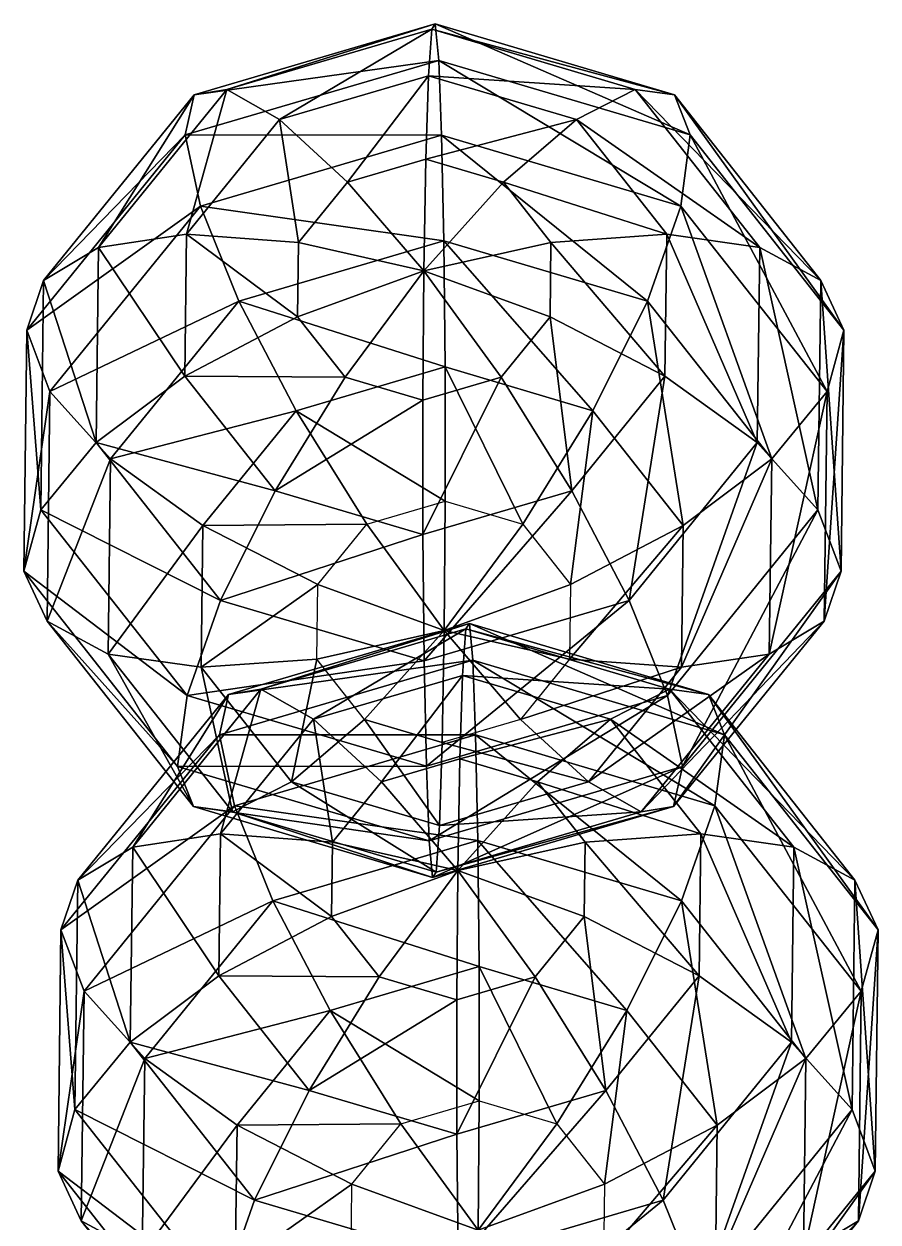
# Model space of a CAD drawing. Header units: metres. Extents: x -232 to 136, y -204 to 253.
# Drawn here: x -228.7 to -169.1, y 169.6 to 253.3 of the extents above; entities that cross this region are included whole.
import ezdxf

# ---------------------------------------------------------------- set-up
doc = ezdxf.new("R2010")
doc.units = ezdxf.units.M

msp = doc.modelspace()

# ---------------------------------------------------------------- linework, layer by layer
for points in [[(-200.02457, 253.28665, -544.72986), (-214.58183, 248.70868, -555.67194), (-216.84904, 248.33812, -546.57135), (-216.84894, 248.33823, -546.5712)], [(-199.78809, 250.73889, -535.6993), (-200.02457, 253.28665, -544.72986), (-216.84904, 248.33812, -546.57135), (-216.84894, 248.33823, -546.5712)], [(-200.02457, 253.28665, -544.72986), (-200.27008, 252.91815, -554.10547), (-214.58183, 248.70868, -555.67194), (-214.58173, 248.70879, -555.6718)], [(-200.27008, 252.91815, -554.10547), (-210.89868, 246.61111, -564.0465), (-214.58183, 248.70868, -555.67194), (-214.58173, 248.70879, -555.6718)], [(-200.27008, 252.91815, -554.10547), (-200.50058, 249.66948, -562.9084), (-210.89868, 246.61111, -564.0465), (-210.89857, 246.61122, -564.0464)], [(-186.05992, 248.70868, -556.4188), (-200.50058, 249.66948, -562.9084), (-200.27008, 252.91815, -554.10547), (-200.26997, 252.91826, -554.10535)], [(-183.31952, 248.33812, -547.4494), (-200.27008, 252.91815, -554.10547), (-200.02457, 253.28665, -544.72986), (-200.02446, 253.28676, -544.72974)], [(-183.31952, 248.33812, -547.4494), (-186.05992, 248.70868, -556.4188), (-200.27008, 252.91815, -554.10547), (-200.26997, 252.91826, -554.10535)], [(-182.22337, 245.5357, -538.5588), (-183.31952, 248.33812, -547.4494), (-200.02457, 253.28665, -544.72986), (-200.02446, 253.28676, -544.72974)], [(-182.22337, 245.5357, -538.5588), (-200.02457, 253.28665, -544.72986), (-199.78809, 250.73889, -535.6993), (-199.78798, 250.739, -535.69916)], [(-199.78809, 250.73889, -535.6993), (-216.84904, 248.33812, -546.57135), (-217.4784, 245.5357, -537.63556), (-217.47829, 245.53581, -537.63544)], [(-199.5838, 245.52428, -527.8977), (-199.78809, 250.73889, -535.6993), (-217.4784, 245.5357, -537.63556), (-217.47829, 245.53581, -537.63544)], [(-182.87875, 240.57574, -530.61725), (-182.22337, 245.5357, -538.5588), (-199.78809, 250.73889, -535.6993), (-199.78798, 250.739, -535.69916)], [(-182.87875, 240.57574, -530.61725), (-199.78809, 250.73889, -535.6993), (-199.5838, 245.52428, -527.8977), (-199.5837, 245.52438, -527.8976)], [(-200.50058, 249.66948, -562.9084), (-206.16014, 242.25075, -570.87524), (-210.89868, 246.61111, -564.0465), (-210.89857, 246.61122, -564.0464)], [(-200.50058, 249.66948, -562.9084), (-200.69354, 243.85861, -570.2769), (-206.16014, 242.25075, -570.87524), (-206.16003, 242.25085, -570.8751)], [(-190.1763, 246.61111, -564.5891), (-200.69354, 243.85861, -570.2769), (-200.50058, 249.66948, -562.9084), (-200.50047, 249.66959, -562.90826)], [(-186.05992, 248.70868, -556.4188), (-190.1763, 246.61111, -564.5891), (-200.50058, 249.66948, -562.9084), (-200.50047, 249.66959, -562.90826)], [(-214.58183, 248.70868, -555.67194), (-217.39888, 238.60422, -567.5688), (-223.52858, 237.68814, -560.51996), (-223.52847, 237.68825, -560.51984)], [(-216.84904, 248.33812, -546.57135), (-214.58183, 248.70868, -555.67194), (-223.52858, 237.68814, -560.51996), (-223.52847, 237.68825, -560.51984)], [(-214.58183, 248.70868, -555.67194), (-210.89868, 246.61111, -564.0465), (-217.39888, 238.60422, -567.5688), (-217.39877, 238.60432, -567.56866)], [(-177.37915, 237.68813, -561.72845), (-190.1763, 246.61111, -564.5891), (-186.05992, 248.70868, -556.4188), (-186.05981, 248.70879, -556.4187)], [(-173.11467, 235.38269, -553.69116), (-177.37915, 237.68813, -561.72845), (-186.05992, 248.70868, -556.4188), (-186.05981, 248.70879, -556.4187)], [(-173.11467, 235.38269, -553.69116), (-186.05992, 248.70868, -556.4188), (-183.31952, 248.33812, -547.4494), (-183.31941, 248.33823, -547.4493)], [(-216.84904, 248.33812, -546.57135), (-223.52858, 237.68814, -560.51996), (-227.36658, 235.38269, -552.27057), (-227.36647, 235.3828, -552.27045)], [(-217.4784, 245.5357, -537.63556), (-216.84904, 248.33812, -546.57135), (-227.36658, 235.38269, -552.27057), (-227.36647, 235.3828, -552.27045)], [(-171.49335, 231.91354, -545.12177), (-173.11467, 235.38269, -553.69116), (-183.31952, 248.33812, -547.4494), (-183.31941, 248.33823, -547.4493)], [(-171.49335, 231.91354, -545.12177), (-183.31952, 248.33812, -547.4494), (-182.22337, 245.5357, -538.5588), (-182.22327, 245.53581, -538.55865)], [(-210.89868, 246.61111, -564.0465), (-209.5775, 238.04126, -572.727), (-217.39888, 238.60422, -567.5688), (-217.39877, 238.60432, -567.56866)], [(-210.89868, 246.61111, -564.0465), (-206.16014, 242.25075, -570.87524), (-209.5775, 238.04126, -572.727), (-209.5774, 238.04137, -572.72687)], [(-190.1763, 246.61111, -564.5891), (-195.26575, 242.25075, -571.1605), (-200.69354, 243.85861, -570.2769), (-200.69344, 243.85872, -570.2768)], [(-183.86935, 238.60422, -568.4468), (-195.26575, 242.25075, -571.1605), (-190.1763, 246.61111, -564.5891), (-190.1762, 246.61122, -564.589)], [(-177.37915, 237.68813, -561.72845), (-183.86935, 238.60422, -568.4468), (-190.1763, 246.61111, -564.5891), (-190.1762, 246.61122, -564.589)], [(-217.4784, 245.5357, -537.63556), (-227.36658, 235.38269, -552.27057), (-228.53719, 231.91354, -543.62805), (-228.53708, 231.91365, -543.6279)], [(-216.40828, 240.57574, -529.73926), (-217.4784, 245.5357, -537.63556), (-228.53719, 231.91354, -543.62805), (-228.53708, 231.91365, -543.6279)], [(-199.5838, 245.52428, -527.8977), (-217.4784, 245.5357, -537.63556), (-216.40828, 240.57574, -529.73926), (-216.40817, 240.57585, -529.73914)], [(-199.43169, 238.15324, -522.08887), (-199.5838, 245.52428, -527.8977), (-216.40828, 240.57574, -529.73926), (-216.40817, 240.57585, -529.73914)], [(-185.22153, 233.94376, -524.4022), (-182.87875, 240.57574, -530.61725), (-199.5838, 245.52428, -527.8977), (-199.5837, 245.52438, -527.8976)], [(-185.22153, 233.94376, -524.4022), (-199.5838, 245.52428, -527.8977), (-199.43169, 238.15324, -522.08887), (-199.43158, 238.15335, -522.08875)], [(-172.6739, 227.62032, -536.8591), (-182.22337, 245.5357, -538.5588), (-182.87875, 240.57574, -530.61725), (-182.87865, 240.57585, -530.6171)], [(-172.6739, 227.62032, -536.8591), (-171.49335, 231.91354, -545.12177), (-182.22337, 245.5357, -538.5588), (-182.22327, 245.53581, -538.55865)], [(-200.69354, 243.85861, -570.2769), (-200.83005, 236.05438, -575.48975), (-206.16014, 242.25075, -570.87524), (-206.16003, 242.25085, -570.8751)], [(-195.26575, 242.25075, -571.1605), (-200.83005, 236.05438, -575.48975), (-200.69354, 243.85861, -570.2769), (-200.69344, 243.85872, -570.2768)], [(-206.16014, 242.25075, -570.87524), (-200.83005, 236.05438, -575.48975), (-209.5775, 238.04126, -572.727), (-209.5774, 238.04137, -572.72687)], [(-191.94998, 238.04126, -573.1886), (-200.83005, 236.05438, -575.48975), (-195.26575, 242.25075, -571.1605), (-195.26564, 242.25085, -571.1604)], [(-183.86935, 238.60422, -568.4468), (-191.94998, 238.04126, -573.1886), (-195.26575, 242.25075, -571.1605), (-195.26564, 242.25085, -571.1604)], [(-216.40828, 240.57574, -529.73926), (-228.53719, 231.91354, -543.62805), (-226.92581, 227.62032, -535.4384), (-226.9257, 227.62042, -535.4383)], [(-213.74344, 233.94376, -523.65533), (-216.40828, 240.57574, -529.73926), (-226.92581, 227.62032, -535.4384), (-226.9257, 227.62042, -535.4383)], [(-199.43169, 238.15324, -522.08887), (-216.40828, 240.57574, -529.73926), (-213.74344, 233.94376, -523.65533), (-213.74333, 233.94386, -523.6552)], [(-176.54076, 222.92322, -529.7118), (-182.87875, 240.57574, -530.61725), (-185.22153, 233.94376, -524.4022), (-185.22142, 233.94386, -524.4021)], [(-176.54076, 222.92322, -529.7118), (-172.6739, 227.62032, -536.8591), (-182.87875, 240.57574, -530.61725), (-182.87865, 240.57585, -530.6171)], [(-223.52858, 237.68814, -560.51996), (-217.39888, 238.60422, -567.5688), (-217.51831, 228.70714, -572.1298), (-217.5182, 228.70724, -572.1297)], [(-217.39888, 238.60422, -567.5688), (-209.64029, 232.83807, -575.1249), (-217.51831, 228.70714, -572.1298), (-217.5182, 228.70724, -572.1297)], [(-217.39888, 238.60422, -567.5688), (-209.5775, 238.04126, -572.727), (-209.64029, 232.83807, -575.1249), (-209.64018, 232.83818, -575.12476)], [(-183.98878, 228.70715, -573.0078), (-191.94998, 238.04126, -573.1886), (-183.86935, 238.60422, -568.4468), (-183.86925, 238.60432, -568.44666)], [(-177.54353, 224.06598, -568.00616), (-183.98878, 228.70715, -573.0078), (-183.86935, 238.60422, -568.4468), (-183.86925, 238.60432, -568.44666)], [(-177.54353, 224.06598, -568.00616), (-183.86935, 238.60422, -568.4468), (-177.37915, 237.68813, -561.72845), (-177.37904, 237.68823, -561.72833)], [(-227.36658, 235.38269, -552.27057), (-223.52858, 237.68814, -560.51996), (-223.69296, 224.06598, -566.7977), (-223.69286, 224.06609, -566.7976)], [(-223.52858, 237.68814, -560.51996), (-217.51831, 228.70714, -572.1298), (-223.69296, 224.06598, -566.7977), (-223.69286, 224.06609, -566.7976)], [(-199.34665, 229.3473, -518.8413), (-199.43169, 238.15324, -522.08887), (-213.74344, 233.94376, -523.65533), (-213.74333, 233.94386, -523.6552)], [(-209.5775, 238.04126, -572.727), (-200.83005, 236.05438, -575.48975), (-209.64029, 232.83807, -575.1249), (-209.64018, 232.83818, -575.12476)], [(-192.01277, 232.83807, -575.5865), (-200.83005, 236.05438, -575.48975), (-191.94998, 238.04126, -573.1886), (-191.94987, 238.04137, -573.1885)], [(-189.02237, 226.28894, -520.52203), (-185.22153, 233.94376, -524.4022), (-199.43169, 238.15324, -522.08887), (-199.43158, 238.15335, -522.08875)], [(-189.02237, 226.28894, -520.52203), (-199.43169, 238.15324, -522.08887), (-199.34665, 229.3473, -518.8413), (-199.34654, 229.34741, -518.8412)], [(-183.98878, 228.70715, -573.0078), (-192.01277, 232.83807, -575.5865), (-191.94998, 238.04126, -573.1886), (-191.94987, 238.04137, -573.1885)], [(-173.30792, 219.3689, -561.0711), (-177.54353, 224.06598, -568.00616), (-177.37915, 237.68813, -561.72845), (-177.37904, 237.68823, -561.72833)], [(-173.30792, 219.3689, -561.0711), (-177.37915, 237.68813, -561.72845), (-173.11467, 235.38269, -553.69116), (-173.11456, 235.3828, -553.69104)], [(-209.64029, 232.83807, -575.1249), (-200.83005, 236.05438, -575.48975), (-206.32452, 228.6286, -577.15295), (-206.32442, 228.62871, -577.15283)], [(-206.32452, 228.6286, -577.15295), (-200.83005, 236.05438, -575.48975), (-200.89673, 227.02072, -578.0366), (-200.89662, 227.02083, -578.0365)], [(-200.89673, 227.02072, -578.0366), (-200.83005, 236.05438, -575.48975), (-195.43013, 228.62859, -577.43823), (-195.43002, 228.6287, -577.4381)], [(-195.43013, 228.62859, -577.43823), (-200.83005, 236.05438, -575.48975), (-192.01277, 232.83807, -575.5865), (-192.01266, 232.83818, -575.58636)], [(-228.53719, 231.91354, -543.62805), (-227.36658, 235.38269, -552.27057), (-227.55983, 219.36888, -559.65045), (-227.55972, 219.36899, -559.6503)], [(-227.36658, 235.38269, -552.27057), (-223.69296, 224.06598, -566.7977), (-227.55983, 219.36888, -559.65045), (-227.55972, 219.36899, -559.6503)], [(-171.69655, 215.07565, -552.8815), (-173.30792, 219.3689, -561.0711), (-173.11467, 235.38269, -553.69116), (-173.11456, 235.3828, -553.69104)], [(-171.69655, 215.07565, -552.8815), (-173.11467, 235.38269, -553.69116), (-171.49335, 231.91354, -545.12177), (-171.49324, 231.91365, -545.12164)], [(-213.74344, 233.94376, -523.65533), (-226.92581, 227.62032, -535.4384), (-222.6902, 222.92322, -528.50336), (-222.6901, 222.92332, -528.50323)], [(-209.74475, 226.28894, -519.97943), (-213.74344, 233.94376, -523.65533), (-222.6902, 222.92322, -528.50336), (-222.6901, 222.92332, -528.50323)], [(-199.34665, 229.3473, -518.8413), (-213.74344, 233.94376, -523.65533), (-209.74475, 226.28894, -519.97943), (-209.74464, 226.28905, -519.9793)], [(-182.71542, 218.28204, -524.3797), (-185.22153, 233.94376, -524.4022), (-189.02237, 226.28894, -520.52203), (-189.02226, 226.28905, -520.5219)], [(-182.71542, 218.28204, -524.3797), (-176.54076, 222.92322, -529.7118), (-185.22153, 233.94376, -524.4022), (-185.22142, 233.94386, -524.4021)], [(-217.51831, 228.70714, -572.1298), (-209.64029, 232.83807, -575.1249), (-206.32452, 228.6286, -577.15295), (-206.32442, 228.62871, -577.15283)], [(-190.48898, 220.70024, -576.5301), (-195.43013, 228.62859, -577.43823), (-192.01277, 232.83807, -575.5865), (-192.01266, 232.83818, -575.58636)], [(-190.48898, 220.70024, -576.5301), (-192.01277, 232.83807, -575.5865), (-183.98878, 228.70715, -573.0078), (-183.98868, 228.70726, -573.0077)], [(-228.53719, 231.91354, -543.62805), (-227.55983, 219.36888, -559.65045), (-228.74039, 215.07564, -551.38776), (-228.74028, 215.07574, -551.38763)], [(-226.92581, 227.62032, -535.4384), (-228.53719, 231.91354, -543.62805), (-228.74039, 215.07564, -551.38776), (-228.74028, 215.07574, -551.38763)], [(-172.86716, 211.6065, -544.23895), (-171.69655, 215.07565, -552.8815), (-171.49335, 231.91354, -545.12177), (-171.49324, 231.91365, -545.12164)], [(-172.86716, 211.6065, -544.23895), (-171.49335, 231.91354, -545.12177), (-172.6739, 227.62032, -536.8591), (-172.6738, 227.62042, -536.85895)], [(-199.337, 219.96848, -518.4729), (-199.34665, 229.3473, -518.8413), (-209.74475, 226.28894, -519.97943), (-209.74464, 226.28905, -519.9793)], [(-193.90921, 218.36061, -519.35657), (-189.02237, 226.28894, -520.52203), (-199.34665, 229.3473, -518.8413), (-199.34654, 229.34741, -518.8412)], [(-193.90921, 218.36061, -519.35657), (-199.34665, 229.3473, -518.8413), (-199.337, 219.96848, -518.4729), (-199.3369, 219.96858, -518.4728)], [(-223.69296, 224.06598, -566.7977), (-217.51831, 228.70714, -572.1298), (-211.21138, 220.70026, -575.9875), (-211.21127, 220.70036, -575.98737)], [(-217.51831, 228.70714, -572.1298), (-206.32452, 228.6286, -577.15295), (-211.21138, 220.70026, -575.9875), (-211.21127, 220.70036, -575.98737)], [(-211.21138, 220.70026, -575.9875), (-206.32452, 228.6286, -577.15295), (-200.89673, 227.02072, -578.0366), (-200.89662, 227.02083, -578.0365)], [(-200.88708, 217.64189, -577.6682), (-200.89673, 227.02072, -578.0366), (-195.43013, 228.62859, -577.43823), (-195.43002, 228.6287, -577.4381)], [(-200.88708, 217.64189, -577.6682), (-195.43013, 228.62859, -577.43823), (-190.48898, 220.70024, -576.5301), (-190.48888, 220.70035, -576.52997)], [(-186.4903, 213.04544, -572.8542), (-190.48898, 220.70024, -576.5301), (-183.98878, 228.70715, -573.0078), (-183.98868, 228.70726, -573.0077)], [(-186.4903, 213.04544, -572.8542), (-183.98878, 228.70715, -573.0078), (-177.54353, 224.06598, -568.00616), (-177.54343, 224.06609, -568.00604)], [(-226.92581, 227.62032, -535.4384), (-228.74039, 215.07564, -551.38776), (-227.11906, 211.6065, -542.81836), (-227.11896, 211.60661, -542.81824)], [(-222.6902, 222.92322, -528.50336), (-226.92581, 227.62032, -535.4384), (-227.11906, 211.6065, -542.81836), (-227.11896, 211.60661, -542.81824)], [(-176.70515, 209.30107, -535.98956), (-172.86716, 211.6065, -544.23895), (-172.6739, 227.62032, -536.8591), (-172.6738, 227.62042, -536.85895)], [(-176.70515, 209.30107, -535.98956), (-172.6739, 227.62032, -536.8591), (-176.54076, 222.92322, -529.7118), (-176.54065, 222.92332, -529.7117)], [(-211.21138, 220.70026, -575.9875), (-200.89673, 227.02072, -578.0366), (-200.88708, 217.64189, -577.6682), (-200.88698, 217.642, -577.6681)], [(-209.74475, 226.28894, -519.97943), (-222.6902, 222.92322, -528.50336), (-216.24493, 218.28206, -523.5017), (-216.24483, 218.28217, -523.5016)], [(-204.8036, 218.36061, -519.0713), (-209.74475, 226.28894, -519.97943), (-216.24493, 218.28206, -523.5017), (-216.24483, 218.28217, -523.5016)], [(-199.337, 219.96848, -518.4729), (-209.74475, 226.28894, -519.97943), (-204.8036, 218.36061, -519.0713), (-204.8035, 218.36072, -519.07117)], [(-190.59344, 214.15112, -521.38464), (-189.02237, 226.28894, -520.52203), (-193.90921, 218.36061, -519.35657), (-193.9091, 218.36072, -519.35645)], [(-190.59344, 214.15112, -521.38464), (-182.71542, 218.28204, -524.3797), (-189.02237, 226.28894, -520.52203), (-189.02226, 226.28905, -520.5219)], [(-227.55983, 219.36888, -559.65045), (-223.69296, 224.06598, -566.7977), (-215.0122, 213.04544, -572.1073), (-215.0121, 213.04555, -572.1072)], [(-223.69296, 224.06598, -566.7977), (-211.21138, 220.70026, -575.9875), (-215.0122, 213.04544, -572.1073), (-215.0121, 213.04555, -572.1072)], [(-183.82545, 206.41345, -566.77026), (-186.4903, 213.04544, -572.8542), (-177.54353, 224.06598, -568.00616), (-177.54343, 224.06609, -568.00604)], [(-183.82545, 206.41345, -566.77026), (-177.54353, 224.06598, -568.00616), (-173.30792, 219.3689, -561.0711), (-173.30782, 219.369, -561.071)], [(-222.6902, 222.92322, -528.50336), (-227.11906, 211.6065, -542.81836), (-222.85458, 209.30106, -534.78107), (-222.85448, 209.30116, -534.78094)], [(-216.24493, 218.28206, -523.5017), (-222.6902, 222.92322, -528.50336), (-222.85458, 209.30106, -534.78107), (-222.85448, 209.30116, -534.78094)], [(-182.83485, 208.38498, -528.94073), (-176.70515, 209.30107, -535.98956), (-176.54076, 222.92322, -529.7118), (-176.54065, 222.92332, -529.7117)], [(-182.83485, 208.38498, -528.94073), (-176.54076, 222.92322, -529.7118), (-182.71542, 218.28204, -524.3797), (-182.71532, 218.28215, -524.3796)], [(-215.0122, 213.04544, -572.1073), (-211.21138, 220.70026, -575.9875), (-200.88708, 217.64189, -577.6682), (-200.88698, 217.642, -577.6681)], [(-200.88708, 217.64189, -577.6682), (-200.88708, 217.64189, -577.6682), (-211.21138, 220.70026, -575.9875), (-211.21127, 220.70036, -575.98737)], [(-200.80205, 208.83595, -574.42065), (-200.88708, 217.64189, -577.6682), (-190.48898, 220.70024, -576.5301), (-190.48888, 220.70035, -576.52997)], [(-200.80205, 208.83595, -574.42065), (-190.48898, 220.70024, -576.5301), (-186.4903, 213.04544, -572.8542), (-186.49019, 213.04555, -572.85406)], [(-228.74039, 215.07564, -551.38776), (-227.55983, 219.36888, -559.65045), (-217.35498, 206.41345, -565.8923), (-217.35487, 206.41356, -565.89215)], [(-227.55983, 219.36888, -559.65045), (-215.0122, 213.04544, -572.1073), (-217.35498, 206.41345, -565.8923), (-217.35487, 206.41356, -565.89215)], [(-199.337, 219.96848, -518.4729), (-199.40369, 210.93481, -521.0198), (-204.8036, 218.36061, -519.0713), (-204.8035, 218.36072, -519.07117)], [(-193.90921, 218.36061, -519.35657), (-199.40369, 210.93481, -521.0198), (-199.337, 219.96848, -518.4729), (-199.3369, 219.96858, -518.4728)], [(-182.75534, 201.4535, -558.87396), (-183.82545, 206.41345, -566.77026), (-173.30792, 219.3689, -561.0711), (-173.30782, 219.369, -561.071)], [(-182.75534, 201.4535, -558.87396), (-173.30792, 219.3689, -561.0711), (-171.69655, 215.07565, -552.8815), (-171.69644, 215.07576, -552.88135)], [(-204.8036, 218.36061, -519.0713), (-216.24493, 218.28206, -523.5017), (-208.22096, 214.15112, -520.92303), (-208.22086, 214.15123, -520.9229)], [(-204.8036, 218.36061, -519.0713), (-199.40369, 210.93481, -521.0198), (-208.22096, 214.15112, -520.92303), (-208.22086, 214.15123, -520.9229)], [(-190.59344, 214.15112, -521.38464), (-199.40369, 210.93481, -521.0198), (-193.90921, 218.36061, -519.35657), (-193.9091, 218.36072, -519.35645)], [(-216.24493, 218.28206, -523.5017), (-222.85458, 209.30106, -534.78107), (-216.36438, 208.38498, -528.06274), (-216.36427, 208.38509, -528.0626)], [(-208.22096, 214.15112, -520.92303), (-216.24493, 218.28206, -523.5017), (-216.36438, 208.38498, -528.06274), (-216.36427, 208.38509, -528.0626)], [(-215.0122, 213.04544, -572.1073), (-200.88708, 217.64189, -577.6682), (-200.80205, 208.83595, -574.42065), (-200.80194, 208.83606, -574.42053)], [(-190.65623, 208.94794, -523.78253), (-182.83485, 208.38498, -528.94073), (-182.71542, 218.28204, -524.3797), (-182.71532, 218.28215, -524.3796)], [(-190.65623, 208.94794, -523.78253), (-182.71542, 218.28204, -524.3797), (-190.59344, 214.15112, -521.38464), (-190.59334, 214.15123, -521.3845)], [(-228.74039, 215.07564, -551.38776), (-217.35498, 206.41345, -565.8923), (-218.01038, 201.4535, -557.95074), (-218.01027, 201.45361, -557.9506)], [(-227.11906, 211.6065, -542.81836), (-228.74039, 215.07564, -551.38776), (-218.01038, 201.4535, -557.95074), (-218.01027, 201.45361, -557.9506)], [(-183.38469, 198.65108, -549.9382), (-182.75534, 201.4535, -558.87396), (-171.69655, 215.07565, -552.8815), (-171.69644, 215.07576, -552.88135)], [(-183.38469, 198.65108, -549.9382), (-171.69655, 215.07565, -552.8815), (-172.86716, 211.6065, -544.23895), (-172.86705, 211.60661, -544.23883)], [(-208.22096, 214.15112, -520.92303), (-216.36438, 208.38498, -528.06274), (-208.28375, 208.94794, -523.3209), (-208.28365, 208.94804, -523.3208)], [(-208.22096, 214.15112, -520.92303), (-199.40369, 210.93481, -521.0198), (-208.28375, 208.94794, -523.3209), (-208.28365, 208.94804, -523.3208)], [(-190.65623, 208.94794, -523.78253), (-199.40369, 210.93481, -521.0198), (-190.59344, 214.15112, -521.38464), (-190.59334, 214.15123, -521.3845)], [(-217.35498, 206.41345, -565.8923), (-215.0122, 213.04544, -572.1073), (-200.80205, 208.83595, -574.42065), (-200.80194, 208.83606, -574.42053)], [(-200.80205, 208.83595, -574.42065), (-200.80205, 208.83595, -574.42065), (-215.0122, 213.04544, -572.1073), (-215.0121, 213.04555, -572.1072)], [(-200.64993, 201.46492, -568.6118), (-200.80205, 208.83595, -574.42065), (-186.4903, 213.04544, -572.8542), (-186.49019, 213.04555, -572.85406)], [(-200.64993, 201.46492, -568.6118), (-186.4903, 213.04544, -572.8542), (-183.82545, 206.41345, -566.77026), (-183.82535, 206.41356, -566.77014)], [(-227.11906, 211.6065, -542.81836), (-218.01038, 201.4535, -557.95074), (-216.91422, 198.65108, -549.0601), (-216.91411, 198.65118, -549.06)], [(-222.85458, 209.30106, -534.78107), (-227.11906, 211.6065, -542.81836), (-216.91422, 198.65108, -549.0601), (-216.91411, 198.65118, -549.06)], [(-197.64732, 211.42068, -453.94662), (-212.20459, 206.84271, -464.88873), (-214.4718, 206.47215, -455.78815), (-214.4717, 206.47226, -455.78806)], [(-197.41084, 208.87292, -444.91605), (-197.64732, 211.42068, -453.94662), (-214.4718, 206.47215, -455.78815), (-214.4717, 206.47226, -455.78806)], [(-197.64732, 211.42068, -453.94662), (-197.89284, 211.05219, -463.32224), (-212.20459, 206.84271, -464.88873), (-212.20448, 206.84282, -464.88864)], [(-197.89284, 211.05219, -463.32224), (-208.52144, 204.74515, -473.26328), (-212.20459, 206.84271, -464.88873), (-212.20448, 206.84282, -464.88864)], [(-197.89284, 211.05219, -463.32224), (-198.12334, 207.80351, -472.12515), (-208.52144, 204.74515, -473.26328), (-208.52133, 204.74525, -473.26318)], [(-208.28375, 208.94794, -523.3209), (-199.40369, 210.93481, -521.0198), (-204.968, 204.73846, -525.349), (-204.9679, 204.73857, -525.3489)], [(-204.968, 204.73846, -525.349), (-199.40369, 210.93481, -521.0198), (-199.54019, 203.13058, -526.2326), (-199.54008, 203.13069, -526.2325)], [(-199.54019, 203.13058, -526.2326), (-199.40369, 210.93481, -521.0198), (-194.0736, 204.73846, -525.6343), (-194.07349, 204.73857, -525.63416)], [(-194.0736, 204.73846, -525.6343), (-199.40369, 210.93481, -521.0198), (-190.65623, 208.94794, -523.78253), (-190.65613, 208.94804, -523.7824)], [(-183.68268, 206.84271, -465.6356), (-198.12334, 207.80351, -472.12515), (-197.89284, 211.05219, -463.32224), (-197.89273, 211.05229, -463.32214)], [(-180.94228, 206.47215, -456.66614), (-197.89284, 211.05219, -463.32224), (-197.64732, 211.42068, -453.94662), (-197.64722, 211.42079, -453.94653)], [(-180.94228, 206.47215, -456.66614), (-183.68268, 206.84271, -465.6356), (-197.89284, 211.05219, -463.32224), (-197.89273, 211.05229, -463.32214)], [(-179.84613, 203.66974, -447.7755), (-180.94228, 206.47215, -456.66614), (-197.64732, 211.42068, -453.94662), (-197.64722, 211.42079, -453.94653)], [(-179.84613, 203.66974, -447.7755), (-197.64732, 211.42068, -453.94662), (-197.41084, 208.87292, -444.91605), (-197.41074, 208.87303, -444.91595)], [(-185.6519, 198.28052, -540.8376), (-183.38469, 198.65108, -549.9382), (-172.86716, 211.6065, -544.23895), (-172.86705, 211.60661, -544.23883)], [(-185.6519, 198.28052, -540.8376), (-172.86716, 211.6065, -544.23895), (-176.70515, 209.30107, -535.98956), (-176.70505, 209.30118, -535.98944)], [(-222.85458, 209.30106, -534.78107), (-216.91422, 198.65108, -549.0601), (-214.17383, 198.28052, -540.0907), (-214.17372, 198.28062, -540.0906)], [(-216.36438, 208.38498, -528.06274), (-222.85458, 209.30106, -534.78107), (-214.17383, 198.28052, -540.0907), (-214.17372, 198.28062, -540.0906)], [(-189.33505, 200.37808, -532.463), (-185.6519, 198.28052, -540.8376), (-176.70515, 209.30107, -535.98956), (-176.70505, 209.30118, -535.98944)], [(-189.33505, 200.37808, -532.463), (-176.70515, 209.30107, -535.98956), (-182.83485, 208.38498, -528.94073), (-182.83475, 208.38509, -528.9406)], [(-217.35498, 206.41345, -565.8923), (-200.80205, 208.83595, -574.42065), (-200.64993, 201.46492, -568.6118), (-200.64983, 201.46503, -568.6117)], [(-208.28375, 208.94794, -523.3209), (-216.36438, 208.38498, -528.06274), (-210.05743, 200.37808, -531.9204), (-210.05733, 200.37819, -531.9203)], [(-216.36438, 208.38498, -528.06274), (-214.17383, 198.28052, -540.0907), (-210.05743, 200.37808, -531.9204), (-210.05733, 200.37819, -531.9203)], [(-197.41084, 208.87292, -444.91605), (-214.4718, 206.47215, -455.78815), (-215.10115, 203.66974, -446.85233), (-215.10104, 203.66985, -446.85223)], [(-197.20656, 203.65831, -437.1145), (-197.41084, 208.87292, -444.91605), (-215.10115, 203.66974, -446.85233), (-215.10104, 203.66985, -446.85223)], [(-208.28375, 208.94794, -523.3209), (-210.05743, 200.37808, -531.9204), (-204.968, 204.73846, -525.349), (-204.9679, 204.73857, -525.3489)], [(-180.50151, 198.70978, -439.834), (-179.84613, 203.66974, -447.7755), (-197.41084, 208.87292, -444.91605), (-197.41074, 208.87303, -444.91595)], [(-180.50151, 198.70978, -439.834), (-197.41084, 208.87292, -444.91605), (-197.20656, 203.65831, -437.1145), (-197.20645, 203.65842, -437.1144)], [(-194.0736, 204.73846, -525.6343), (-182.83485, 208.38498, -528.94073), (-190.65623, 208.94794, -523.78253), (-190.65613, 208.94804, -523.7824)], [(-194.0736, 204.73846, -525.6343), (-189.33505, 200.37808, -532.463), (-182.83485, 208.38498, -528.94073), (-182.83475, 208.38509, -528.9406)], [(-198.12334, 207.80351, -472.12515), (-203.7829, 200.38478, -480.092), (-208.52144, 204.74515, -473.26328), (-208.52133, 204.74525, -473.26318)], [(-198.12334, 207.80351, -472.12515), (-198.3163, 201.99265, -479.49365), (-203.7829, 200.38478, -480.092), (-203.78279, 200.38489, -480.09192)], [(-187.79906, 204.74515, -473.8059), (-198.3163, 201.99265, -479.49365), (-198.12334, 207.80351, -472.12515), (-198.12323, 207.80362, -472.12506)], [(-183.68268, 206.84271, -465.6356), (-187.79906, 204.74515, -473.8059), (-198.12334, 207.80351, -472.12515), (-198.12323, 207.80362, -472.12506)], [(-212.20459, 206.84271, -464.88873), (-215.02164, 196.73825, -476.78555), (-221.15134, 195.82217, -469.73672), (-221.15123, 195.82228, -469.73663)], [(-214.4718, 206.47215, -455.78815), (-212.20459, 206.84271, -464.88873), (-221.15134, 195.82217, -469.73672), (-221.15123, 195.82228, -469.73663)], [(-212.20459, 206.84271, -464.88873), (-208.52144, 204.74515, -473.26328), (-215.02164, 196.73825, -476.78555), (-215.02153, 196.73836, -476.78546)], [(-175.0019, 195.82216, -470.9452), (-187.79906, 204.74515, -473.8059), (-183.68268, 206.84271, -465.6356), (-183.68257, 206.84282, -465.6355)], [(-170.73743, 193.51672, -462.90796), (-175.0019, 195.82216, -470.9452), (-183.68268, 206.84271, -465.6356), (-183.68257, 206.84282, -465.6355)], [(-170.73743, 193.51672, -462.90796), (-183.68268, 206.84271, -465.6356), (-180.94228, 206.47215, -456.66614), (-180.94217, 206.47226, -456.66605)], [(-214.4718, 206.47215, -455.78815), (-221.15134, 195.82217, -469.73672), (-224.98933, 193.51672, -461.4873), (-224.98923, 193.51683, -461.4872)], [(-215.10115, 203.66974, -446.85233), (-214.4718, 206.47215, -455.78815), (-224.98933, 193.51672, -461.4873), (-224.98923, 193.51683, -461.4872)], [(-218.01038, 201.4535, -557.95074), (-217.35498, 206.41345, -565.8923), (-200.64993, 201.46492, -568.6118), (-200.64983, 201.46503, -568.6117)], [(-200.64993, 201.46492, -568.6118), (-200.64993, 201.46492, -568.6118), (-217.35498, 206.41345, -565.8923), (-217.35487, 206.41356, -565.89215)], [(-200.44565, 196.2503, -560.81024), (-200.64993, 201.46492, -568.6118), (-183.82545, 206.41345, -566.77026), (-183.82535, 206.41356, -566.77014)], [(-200.44565, 196.2503, -560.81024), (-183.82545, 206.41345, -566.77026), (-182.75534, 201.4535, -558.87396), (-182.75523, 201.45361, -558.87384)], [(-169.1161, 190.04758, -454.33853), (-170.73743, 193.51672, -462.90796), (-180.94228, 206.47215, -456.66614), (-180.94217, 206.47226, -456.66605)], [(-169.1161, 190.04758, -454.33853), (-180.94228, 206.47215, -456.66614), (-179.84613, 203.66974, -447.7755), (-179.84602, 203.66985, -447.77542)], [(-208.52144, 204.74515, -473.26328), (-207.20026, 196.1753, -481.9438), (-215.02164, 196.73825, -476.78555), (-215.02153, 196.73836, -476.78546)], [(-204.968, 204.73846, -525.349), (-210.05743, 200.37808, -531.9204), (-199.73315, 197.31972, -533.60114), (-199.73305, 197.31982, -533.601)], [(-208.52144, 204.74515, -473.26328), (-203.7829, 200.38478, -480.092), (-207.20026, 196.1753, -481.9438), (-207.20015, 196.1754, -481.9437)], [(-199.54019, 203.13058, -526.2326), (-199.54019, 203.13058, -526.2326), (-204.968, 204.73846, -525.349), (-204.9679, 204.73857, -525.3489)], [(-204.968, 204.73846, -525.349), (-199.73315, 197.31972, -533.60114), (-199.54019, 203.13058, -526.2326), (-199.54008, 203.13069, -526.2325)], [(-199.54019, 203.13058, -526.2326), (-189.33505, 200.37808, -532.463), (-194.0736, 204.73846, -525.6343), (-194.07349, 204.73857, -525.63416)], [(-187.79906, 204.74515, -473.8059), (-192.88849, 200.38478, -480.3773), (-198.3163, 201.99265, -479.49365), (-198.3162, 201.99275, -479.49356)], [(-181.49211, 196.73825, -477.66354), (-192.88849, 200.38478, -480.3773), (-187.79906, 204.74515, -473.8059), (-187.79895, 204.74525, -473.80582)], [(-175.0019, 195.82216, -470.9452), (-181.49211, 196.73825, -477.66354), (-187.79906, 204.74515, -473.8059), (-187.79895, 204.74525, -473.80582)], [(-215.10115, 203.66974, -446.85233), (-224.98933, 193.51672, -461.4873), (-226.15994, 190.04758, -452.8448), (-226.15984, 190.04768, -452.8447)], [(-214.03104, 198.70978, -438.956), (-215.10115, 203.66974, -446.85233), (-226.15994, 190.04758, -452.8448), (-226.15984, 190.04768, -452.8447)], [(-197.20656, 203.65831, -437.1145), (-215.10115, 203.66974, -446.85233), (-214.03104, 198.70978, -438.956), (-214.03093, 198.70988, -438.9559)], [(-197.05444, 196.28728, -431.30563), (-197.20656, 203.65831, -437.1145), (-214.03104, 198.70978, -438.956), (-214.03093, 198.70988, -438.9559)], [(-182.84428, 192.07779, -433.619), (-180.50151, 198.70978, -439.834), (-197.20656, 203.65831, -437.1145), (-197.20645, 203.65842, -437.1144)], [(-182.84428, 192.07779, -433.619), (-197.20656, 203.65831, -437.1145), (-197.05444, 196.28728, -431.30563), (-197.05434, 196.28738, -431.30554)], [(-170.29666, 185.75435, -446.0758), (-179.84613, 203.66974, -447.7755), (-180.50151, 198.70978, -439.834), (-180.5014, 198.70988, -439.83392)], [(-170.29666, 185.75435, -446.0758), (-169.1161, 190.04758, -454.33853), (-179.84613, 203.66974, -447.7755), (-179.84602, 203.66985, -447.77542)], [(-199.54019, 203.13058, -526.2326), (-199.73315, 197.31972, -533.60114), (-189.33505, 200.37808, -532.463), (-189.33495, 200.37819, -532.4629)], [(-198.3163, 201.99265, -479.49365), (-198.4528, 194.18842, -484.70648), (-203.7829, 200.38478, -480.092), (-203.78279, 200.38489, -480.09192)], [(-192.88849, 200.38478, -480.3773), (-198.4528, 194.18842, -484.70648), (-198.3163, 201.99265, -479.49365), (-198.3162, 201.99275, -479.49356)], [(-218.01038, 201.4535, -557.95074), (-200.64993, 201.46492, -568.6118), (-200.44565, 196.2503, -560.81024), (-200.44554, 196.25041, -560.8101)], [(-200.44565, 196.2503, -560.81024), (-200.44565, 196.2503, -560.81024), (-218.01038, 201.4535, -557.95074), (-218.01027, 201.45361, -557.9506)], [(-216.91422, 198.65108, -549.0601), (-218.01038, 201.4535, -557.95074), (-200.44565, 196.2503, -560.81024), (-200.44554, 196.25041, -560.8101)], [(-200.20917, 193.70255, -551.77966), (-200.44565, 196.2503, -560.81024), (-182.75534, 201.4535, -558.87396), (-182.75523, 201.45361, -558.87384)], [(-200.20917, 193.70255, -551.77966), (-182.75534, 201.4535, -558.87396), (-183.38469, 198.65108, -549.9382), (-183.38458, 198.65118, -549.93805)], [(-210.05743, 200.37808, -531.9204), (-214.17383, 198.28052, -540.0907), (-199.96365, 194.07104, -542.40405), (-199.96355, 194.07115, -542.40393)], [(-199.73315, 197.31972, -533.60114), (-199.73315, 197.31972, -533.60114), (-210.05743, 200.37808, -531.9204), (-210.05733, 200.37819, -531.9203)], [(-210.05743, 200.37808, -531.9204), (-199.96365, 194.07104, -542.40405), (-199.73315, 197.31972, -533.60114), (-199.73305, 197.31982, -533.601)], [(-203.7829, 200.38478, -480.092), (-198.4528, 194.18842, -484.70648), (-207.20026, 196.1753, -481.9438), (-207.20015, 196.1754, -481.9437)], [(-199.73315, 197.31972, -533.60114), (-185.6519, 198.28052, -540.8376), (-189.33505, 200.37808, -532.463), (-189.33495, 200.37819, -532.4629)], [(-189.57274, 196.1753, -482.40536), (-198.4528, 194.18842, -484.70648), (-192.88849, 200.38478, -480.3773), (-192.88838, 200.38489, -480.3772)], [(-181.49211, 196.73825, -477.66354), (-189.57274, 196.1753, -482.40536), (-192.88849, 200.38478, -480.3773), (-192.88838, 200.38489, -480.3772)], [(-214.03104, 198.70978, -438.956), (-226.15994, 190.04758, -452.8448), (-224.54857, 185.75435, -444.65518), (-224.54846, 185.75446, -444.6551)], [(-211.3662, 192.07779, -432.8721), (-214.03104, 198.70978, -438.956), (-224.54857, 185.75435, -444.65518), (-224.54846, 185.75446, -444.6551)], [(-200.20917, 193.70255, -551.77966), (-200.20917, 193.70255, -551.77966), (-216.91422, 198.65108, -549.0601), (-216.91411, 198.65118, -549.06)], [(-216.91422, 198.65108, -549.0601), (-200.44565, 196.2503, -560.81024), (-200.20917, 193.70255, -551.77966), (-200.20906, 193.70265, -551.77954)], [(-214.17383, 198.28052, -540.0907), (-216.91422, 198.65108, -549.0601), (-200.20917, 193.70255, -551.77966), (-200.20906, 193.70265, -551.77954)], [(-199.96365, 194.07104, -542.40405), (-199.96365, 194.07104, -542.40405), (-214.17383, 198.28052, -540.0907), (-214.17372, 198.28062, -540.0906)], [(-214.17383, 198.28052, -540.0907), (-200.20917, 193.70255, -551.77966), (-199.96365, 194.07104, -542.40405), (-199.96355, 194.07115, -542.40393)], [(-197.05444, 196.28728, -431.30563), (-214.03104, 198.70978, -438.956), (-211.3662, 192.07779, -432.8721), (-211.36609, 192.0779, -432.872)], [(-199.96365, 194.07104, -542.40405), (-200.20917, 193.70255, -551.77966), (-183.38469, 198.65108, -549.9382), (-183.38458, 198.65118, -549.93805)], [(-199.96365, 194.07104, -542.40405), (-183.38469, 198.65108, -549.9382), (-185.6519, 198.28052, -540.8376), (-185.6518, 198.28062, -540.83746)], [(-199.73315, 197.31972, -533.60114), (-199.96365, 194.07104, -542.40405), (-185.6519, 198.28052, -540.8376), (-185.6518, 198.28062, -540.83746)], [(-174.16351, 181.05725, -438.9286), (-180.50151, 198.70978, -439.834), (-182.84428, 192.07779, -433.619), (-182.84418, 192.0779, -433.6189)], [(-174.16351, 181.05725, -438.9286), (-170.29666, 185.75435, -446.0758), (-180.50151, 198.70978, -439.834), (-180.5014, 198.70988, -439.83392)], [(-221.15134, 195.82217, -469.73672), (-215.02164, 196.73825, -476.78555), (-215.14107, 186.84117, -481.3466), (-215.14096, 186.84128, -481.3465)], [(-215.02164, 196.73825, -476.78555), (-207.26305, 190.9721, -484.34167), (-215.14107, 186.84117, -481.3466), (-215.14096, 186.84128, -481.3465)], [(-215.02164, 196.73825, -476.78555), (-207.20026, 196.1753, -481.9438), (-207.26305, 190.9721, -484.34167), (-207.26294, 190.97221, -484.34158)], [(-181.61154, 186.84119, -482.2246), (-189.57274, 196.1753, -482.40536), (-181.49211, 196.73825, -477.66354), (-181.492, 196.73836, -477.66345)], [(-175.16629, 182.20001, -477.22293), (-181.61154, 186.84119, -482.2246), (-181.49211, 196.73825, -477.66354), (-181.492, 196.73836, -477.66345)], [(-175.16629, 182.20001, -477.22293), (-181.49211, 196.73825, -477.66354), (-175.0019, 195.82216, -470.9452), (-175.0018, 195.82227, -470.9451)], [(-224.98933, 193.51672, -461.4873), (-221.15134, 195.82217, -469.73672), (-221.31573, 182.20001, -476.01447), (-221.31563, 182.20012, -476.01437)], [(-221.15134, 195.82217, -469.73672), (-215.14107, 186.84117, -481.3466), (-221.31573, 182.20001, -476.01447), (-221.31563, 182.20012, -476.01437)], [(-196.9694, 187.48134, -428.05804), (-197.05444, 196.28728, -431.30563), (-211.3662, 192.07779, -432.8721), (-211.36609, 192.0779, -432.872)], [(-207.20026, 196.1753, -481.9438), (-198.4528, 194.18842, -484.70648), (-207.26305, 190.9721, -484.34167), (-207.26294, 190.97221, -484.34158)], [(-189.63553, 190.9721, -484.80325), (-198.4528, 194.18842, -484.70648), (-189.57274, 196.1753, -482.40536), (-189.57263, 196.1754, -482.40527)], [(-186.64513, 184.42297, -429.7388), (-182.84428, 192.07779, -433.619), (-197.05444, 196.28728, -431.30563), (-197.05434, 196.28738, -431.30554)], [(-186.64513, 184.42297, -429.7388), (-197.05444, 196.28728, -431.30563), (-196.9694, 187.48134, -428.05804), (-196.9693, 187.48145, -428.05795)], [(-181.61154, 186.84119, -482.2246), (-189.63553, 190.9721, -484.80325), (-189.57274, 196.1753, -482.40536), (-189.57263, 196.1754, -482.40527)], [(-170.93068, 177.50293, -470.28787), (-175.16629, 182.20001, -477.22293), (-175.0019, 195.82216, -470.9452), (-175.0018, 195.82227, -470.9451)], [(-170.93068, 177.50293, -470.28787), (-175.0019, 195.82216, -470.9452), (-170.73743, 193.51672, -462.90796), (-170.73732, 193.51683, -462.90787)], [(-207.26305, 190.9721, -484.34167), (-198.4528, 194.18842, -484.70648), (-203.9473, 186.76263, -486.36975), (-203.94719, 186.76274, -486.36966)], [(-203.9473, 186.76263, -486.36975), (-198.4528, 194.18842, -484.70648), (-198.51949, 185.15475, -487.25336), (-198.51938, 185.15486, -487.25327)], [(-198.51949, 185.15475, -487.25336), (-198.4528, 194.18842, -484.70648), (-193.05289, 186.76262, -486.65503), (-193.05278, 186.76273, -486.65494)], [(-193.05289, 186.76262, -486.65503), (-198.4528, 194.18842, -484.70648), (-189.63553, 190.9721, -484.80325), (-189.63542, 190.97221, -484.80316)], [(-226.15994, 190.04758, -452.8448), (-224.98933, 193.51672, -461.4873), (-225.18259, 177.50291, -468.86725), (-225.18248, 177.50302, -468.86716)], [(-224.98933, 193.51672, -461.4873), (-221.31573, 182.20001, -476.01447), (-225.18259, 177.50291, -468.86725), (-225.18248, 177.50302, -468.86716)], [(-169.3193, 173.20969, -462.09827), (-170.93068, 177.50293, -470.28787), (-170.73743, 193.51672, -462.90796), (-170.73732, 193.51683, -462.90787)], [(-169.3193, 173.20969, -462.09827), (-170.73743, 193.51672, -462.90796), (-169.1161, 190.04758, -454.33853), (-169.116, 190.04768, -454.33844)], [(-211.3662, 192.07779, -432.8721), (-224.54857, 185.75435, -444.65518), (-220.31296, 181.05725, -437.72012), (-220.31285, 181.05736, -437.72003)], [(-207.36751, 184.42297, -429.19617), (-211.3662, 192.07779, -432.8721), (-220.31296, 181.05725, -437.72012), (-220.31285, 181.05736, -437.72003)], [(-196.9694, 187.48134, -428.05804), (-211.3662, 192.07779, -432.8721), (-207.36751, 184.42297, -429.19617), (-207.3674, 184.42308, -429.19608)], [(-180.33818, 176.41608, -433.59647), (-182.84428, 192.07779, -433.619), (-186.64513, 184.42297, -429.7388), (-186.64502, 184.42308, -429.7387)], [(-180.33818, 176.41608, -433.59647), (-174.16351, 181.05725, -438.9286), (-182.84428, 192.07779, -433.619), (-182.84418, 192.0779, -433.6189)], [(-215.14107, 186.84117, -481.3466), (-207.26305, 190.9721, -484.34167), (-203.9473, 186.76263, -486.36975), (-203.94719, 186.76274, -486.36966)], [(-188.11174, 178.83427, -485.7469), (-193.05289, 186.76262, -486.65503), (-189.63553, 190.9721, -484.80325), (-189.63542, 190.97221, -484.80316)], [(-188.11174, 178.83427, -485.7469), (-189.63553, 190.9721, -484.80325), (-181.61154, 186.84119, -482.2246), (-181.61143, 186.8413, -482.22452)], [(-226.15994, 190.04758, -452.8448), (-225.18259, 177.50291, -468.86725), (-226.36314, 173.20967, -460.60452), (-226.36304, 173.20978, -460.60443)], [(-224.54857, 185.75435, -444.65518), (-226.15994, 190.04758, -452.8448), (-226.36314, 173.20967, -460.60452), (-226.36304, 173.20978, -460.60443)], [(-170.48991, 169.74054, -453.45575), (-169.3193, 173.20969, -462.09827), (-169.1161, 190.04758, -454.33853), (-169.116, 190.04768, -454.33844)], [(-170.48991, 169.74054, -453.45575), (-169.1161, 190.04758, -454.33853), (-170.29666, 185.75435, -446.0758), (-170.29655, 185.75446, -446.0757)], [(-196.95976, 178.10251, -427.6897), (-196.9694, 187.48134, -428.05804), (-207.36751, 184.42297, -429.19617), (-207.3674, 184.42308, -429.19608)], [(-191.53197, 176.49464, -428.5733), (-186.64513, 184.42297, -429.7388), (-196.9694, 187.48134, -428.05804), (-196.9693, 187.48145, -428.05795)], [(-191.53197, 176.49464, -428.5733), (-196.9694, 187.48134, -428.05804), (-196.95976, 178.10251, -427.6897), (-196.95966, 178.10262, -427.6896)], [(-221.31573, 182.20001, -476.01447), (-215.14107, 186.84117, -481.3466), (-208.83414, 178.83429, -485.20425), (-208.83403, 178.8344, -485.20416)], [(-215.14107, 186.84117, -481.3466), (-203.9473, 186.76263, -486.36975), (-208.83414, 178.83429, -485.20425), (-208.83403, 178.8344, -485.20416)], [(-208.83414, 178.83429, -485.20425), (-203.9473, 186.76263, -486.36975), (-198.51949, 185.15475, -487.25336), (-198.51938, 185.15486, -487.25327)], [(-198.50984, 175.77592, -486.885), (-198.51949, 185.15475, -487.25336), (-193.05289, 186.76262, -486.65503), (-193.05278, 186.76273, -486.65494)], [(-198.50984, 175.77592, -486.885), (-193.05289, 186.76262, -486.65503), (-188.11174, 178.83427, -485.7469), (-188.11163, 178.83438, -485.7468)], [(-184.11304, 171.17947, -482.07095), (-188.11174, 178.83427, -485.7469), (-181.61154, 186.84119, -482.2246), (-181.61143, 186.8413, -482.22452)], [(-184.11304, 171.17947, -482.07095), (-181.61154, 186.84119, -482.2246), (-175.16629, 182.20001, -477.22293), (-175.16618, 182.20012, -477.22284)], [(-224.54857, 185.75435, -444.65518), (-226.36314, 173.20967, -460.60452), (-224.74182, 169.74054, -452.0351), (-224.74171, 169.74065, -452.035)], [(-220.31296, 181.05725, -437.72012), (-224.54857, 185.75435, -444.65518), (-224.74182, 169.74054, -452.0351), (-224.74171, 169.74065, -452.035)], [(-174.32791, 167.4351, -445.20633), (-170.48991, 169.74054, -453.45575), (-170.29666, 185.75435, -446.0758), (-170.29655, 185.75446, -446.0757)], [(-174.32791, 167.4351, -445.20633), (-170.29666, 185.75435, -446.0758), (-174.16351, 181.05725, -438.9286), (-174.1634, 181.05736, -438.9285)], [(-208.83414, 178.83429, -485.20425), (-198.51949, 185.15475, -487.25336), (-198.50984, 175.77592, -486.885), (-198.50974, 175.77603, -486.88492)], [(-207.36751, 184.42297, -429.19617), (-220.31296, 181.05725, -437.72012), (-213.86769, 176.41609, -432.71844), (-213.86758, 176.4162, -432.71835)], [(-202.42636, 176.49464, -428.28802), (-207.36751, 184.42297, -429.19617), (-213.86769, 176.41609, -432.71844), (-213.86758, 176.4162, -432.71835)], [(-196.95976, 178.10251, -427.6897), (-207.36751, 184.42297, -429.19617), (-202.42636, 176.49464, -428.28802), (-202.42625, 176.49475, -428.28793)], [(-188.2162, 172.28516, -430.6014), (-186.64513, 184.42297, -429.7388), (-191.53197, 176.49464, -428.5733), (-191.53186, 176.49475, -428.5732)], [(-188.2162, 172.28516, -430.6014), (-180.33818, 176.41608, -433.59647), (-186.64513, 184.42297, -429.7388), (-186.64502, 184.42308, -429.7387)], [(-225.18259, 177.50291, -468.86725), (-221.31573, 182.20001, -476.01447), (-212.63496, 171.17947, -481.32407), (-212.63486, 171.17958, -481.32397)], [(-221.31573, 182.20001, -476.01447), (-208.83414, 178.83429, -485.20425), (-212.63496, 171.17947, -481.32407), (-212.63486, 171.17958, -481.32397)], [(-181.44821, 164.54749, -475.98706), (-184.11304, 171.17947, -482.07095), (-175.16629, 182.20001, -477.22293), (-175.16618, 182.20012, -477.22284)], [(-181.44821, 164.54749, -475.98706), (-175.16629, 182.20001, -477.22293), (-170.93068, 177.50293, -470.28787), (-170.93057, 177.50304, -470.28778)], [(-220.31296, 181.05725, -437.72012), (-224.74182, 169.74054, -452.0351), (-220.47734, 167.43509, -443.99786), (-220.47723, 167.4352, -443.99777)], [(-213.86769, 176.41609, -432.71844), (-220.31296, 181.05725, -437.72012), (-220.47734, 167.43509, -443.99786), (-220.47723, 167.4352, -443.99777)], [(-180.45761, 166.51901, -438.1575), (-174.32791, 167.4351, -445.20633), (-174.16351, 181.05725, -438.9286), (-174.1634, 181.05736, -438.9285)], [(-180.45761, 166.51901, -438.1575), (-174.16351, 181.05725, -438.9286), (-180.33818, 176.41608, -433.59647), (-180.33807, 176.41618, -433.59637)], [(-212.63496, 171.17947, -481.32407), (-208.83414, 178.83429, -485.20425), (-198.50984, 175.77592, -486.885), (-198.50974, 175.77603, -486.88492)], [(-198.50984, 175.77592, -486.885), (-198.50984, 175.77592, -486.885), (-208.83414, 178.83429, -485.20425), (-208.83403, 178.8344, -485.20416)], [(-198.4248, 166.96999, -483.63745), (-198.50984, 175.77592, -486.885), (-188.11174, 178.83427, -485.7469), (-188.11163, 178.83438, -485.7468)], [(-198.4248, 166.96999, -483.63745), (-188.11174, 178.83427, -485.7469), (-184.11304, 171.17947, -482.07095), (-184.11293, 171.17958, -482.07086)], [(-226.36314, 173.20967, -460.60452), (-225.18259, 177.50291, -468.86725), (-214.97774, 164.54749, -475.10904), (-214.97763, 164.54759, -475.10895)], [(-225.18259, 177.50291, -468.86725), (-212.63496, 171.17947, -481.32407), (-214.97774, 164.54749, -475.10904), (-214.97763, 164.54759, -475.10895)], [(-196.95976, 178.10251, -427.6897), (-197.02644, 169.06885, -430.23657), (-202.42636, 176.49464, -428.28802), (-202.42625, 176.49475, -428.28793)], [(-191.53197, 176.49464, -428.5733), (-197.02644, 169.06885, -430.23657), (-196.95976, 178.10251, -427.6897), (-196.95966, 178.10262, -427.6896)], [(-180.3781, 159.58754, -468.09073), (-181.44821, 164.54749, -475.98706), (-170.93068, 177.50293, -470.28787), (-170.93057, 177.50304, -470.28778)], [(-180.3781, 159.58754, -468.09073), (-170.93068, 177.50293, -470.28787), (-169.3193, 173.20969, -462.09827), (-169.3192, 173.2098, -462.09818)], [(-202.42636, 176.49464, -428.28802), (-213.86769, 176.41609, -432.71844), (-205.84372, 172.28516, -430.1398), (-205.84361, 172.28526, -430.1397)], [(-202.42636, 176.49464, -428.28802), (-197.02644, 169.06885, -430.23657), (-205.84372, 172.28516, -430.1398), (-205.84361, 172.28526, -430.1397)], [(-188.2162, 172.28516, -430.6014), (-197.02644, 169.06885, -430.23657), (-191.53197, 176.49464, -428.5733), (-191.53186, 176.49475, -428.5732)], [(-213.86769, 176.41609, -432.71844), (-220.47734, 167.43509, -443.99786), (-213.98714, 166.51901, -437.2795), (-213.98703, 166.51912, -437.27942)], [(-205.84372, 172.28516, -430.1398), (-213.86769, 176.41609, -432.71844), (-213.98714, 166.51901, -437.2795), (-213.98703, 166.51912, -437.27942)], [(-212.63496, 171.17947, -481.32407), (-198.50984, 175.77592, -486.885), (-198.4248, 166.96999, -483.63745), (-198.4247, 166.9701, -483.63736)], [(-188.27899, 167.08197, -432.99927), (-180.45761, 166.51901, -438.1575), (-180.33818, 176.41608, -433.59647), (-180.33807, 176.41618, -433.59637)], [(-188.27899, 167.08197, -432.99927), (-180.33818, 176.41608, -433.59647), (-188.2162, 172.28516, -430.6014), (-188.2161, 172.28526, -430.60132)], [(-226.36314, 173.20967, -460.60452), (-214.97774, 164.54749, -475.10904), (-215.63312, 159.58754, -467.16754), (-215.63301, 159.58765, -467.16745)], [(-224.74182, 169.74054, -452.0351), (-226.36314, 173.20967, -460.60452), (-215.63312, 159.58754, -467.16754), (-215.63301, 159.58765, -467.16745)], [(-181.00745, 156.78511, -459.1549), (-180.3781, 159.58754, -468.09073), (-169.3193, 173.20969, -462.09827), (-169.3192, 173.2098, -462.09818)], [(-181.00745, 156.78511, -459.1549), (-169.3193, 173.20969, -462.09827), (-170.48991, 169.74054, -453.45575), (-170.4898, 169.74065, -453.45566)], [(-205.84372, 172.28516, -430.1398), (-213.98714, 166.51901, -437.2795), (-205.90651, 167.08197, -432.5377), (-205.9064, 167.08208, -432.5376)], [(-205.84372, 172.28516, -430.1398), (-197.02644, 169.06885, -430.23657), (-205.90651, 167.08197, -432.5377), (-205.9064, 167.08208, -432.5376)], [(-188.27899, 167.08197, -432.99927), (-197.02644, 169.06885, -430.23657), (-188.2162, 172.28516, -430.6014), (-188.2161, 172.28526, -430.60132)], [(-214.97774, 164.54749, -475.10904), (-212.63496, 171.17947, -481.32407), (-198.4248, 166.96999, -483.63745), (-198.4247, 166.9701, -483.63736)], [(-198.4248, 166.96999, -483.63745), (-198.4248, 166.96999, -483.63745), (-212.63496, 171.17947, -481.32407), (-212.63486, 171.17958, -481.32397)], [(-198.27269, 159.59895, -477.82855), (-198.4248, 166.96999, -483.63745), (-184.11304, 171.17947, -482.07095), (-184.11293, 171.17958, -482.07086)], [(-198.27269, 159.59895, -477.82855), (-184.11304, 171.17947, -482.07095), (-181.44821, 164.54749, -475.98706), (-181.4481, 164.54759, -475.98697)], [(-224.74182, 169.74054, -452.0351), (-215.63312, 159.58754, -467.16754), (-214.53697, 156.78511, -458.27692), (-214.53687, 156.78522, -458.27682)], [(-220.47734, 167.43509, -443.99786), (-224.74182, 169.74054, -452.0351), (-214.53697, 156.78511, -458.27692), (-214.53687, 156.78522, -458.27682)], [(-183.27466, 156.41455, -450.05432), (-181.00745, 156.78511, -459.1549), (-170.48991, 169.74054, -453.45575), (-170.4898, 169.74065, -453.45566)], [(-183.27466, 156.41455, -450.05432), (-170.48991, 169.74054, -453.45575), (-174.32791, 167.4351, -445.20633), (-174.3278, 167.43521, -445.20624)]]:
    msp.add_3dface(points)

doc.saveas('drawing.dxf')
